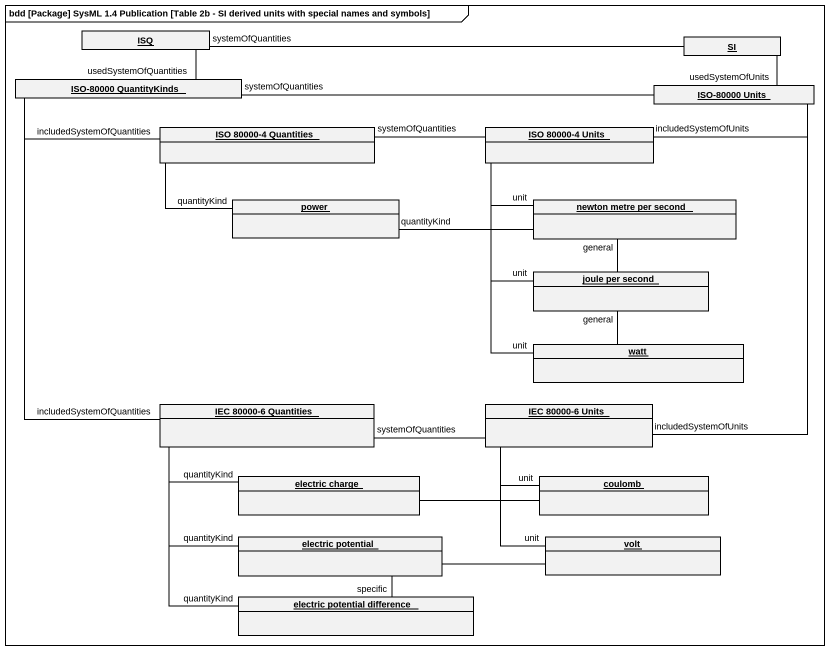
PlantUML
@startuml
mainframe bdd [Package] SysML 1.4 Publication [Table 2b - SI derived units with special names and symbols]
hide circle
hide empty members
object ISQ
object SI
object "ISO-80000 QuantityKinds" as ISO_80000_QuantityKinds
object "ISO-80000 Units" as ISO_80000_Units
object "ISO 80000-4 Quantities" as ISO_80000_4_Quantities
object "ISO 80000-4 Units" as ISO_80000_4_Units
object power
object "newton metre per second" as newton_metre_per_second
object "joule per second" as joule_per_second
object watt
object "IEC 80000-6 Quantities" as IEC_80000_6_Quantities
object "IEC 80000-6 Units" as IEC_80000_6_Units
object "electric charge" as electric_charge
object coulomb
object "electric potential" as electric_potential
object volt
object "electric potential difference" as electric_potential_2
ISQ -right- SI : systemOfQuantities
ISO_80000_QuantityKinds -up- ISQ : usedSystemOfQuantities
ISO_80000_QuantityKinds -right- ISO_80000_Units : systemOfQuantities
ISO_80000_Units -up- SI : usedSystemOfUnits
ISO_80000_4_Quantities -left- ISO_80000_QuantityKinds : includedSystemOfQuantities
ISO_80000_4_Quantities -right- ISO_80000_4_Units : systemOfQuantities
ISO_80000_4_Units -right- ISO_80000_Units : includedSystemOfUnits
power -up- ISO_80000_4_Quantities : quantityKind
newton_metre_per_second -up- ISO_80000_4_Units : unit
newton_metre_per_second -left- power : quantityKind
newton_metre_per_second -- joule_per_second : general
joule_per_second -up- ISO_80000_4_Units : unit
joule_per_second -- watt : general
watt -up- ISO_80000_4_Units : unit
IEC_80000_6_Quantities -up- ISO_80000_QuantityKinds : includedSystemOfQuantities
IEC_80000_6_Quantities -right- IEC_80000_6_Units : systemOfQuantities
IEC_80000_6_Units -up- ISO_80000_Units : includedSystemOfUnits
electric_charge -up- IEC_80000_6_Quantities : quantityKind
coulomb -up- IEC_80000_6_Units : unit
coulomb -left- electric_charge
electric_potential -up- IEC_80000_6_Quantities : quantityKind
volt -up- IEC_80000_6_Units : unit
volt -left- electric_potential
electric_potential_2 -up- IEC_80000_6_Quantities : quantityKind
electric_potential_2 -up- electric_potential : specific
@enduml
